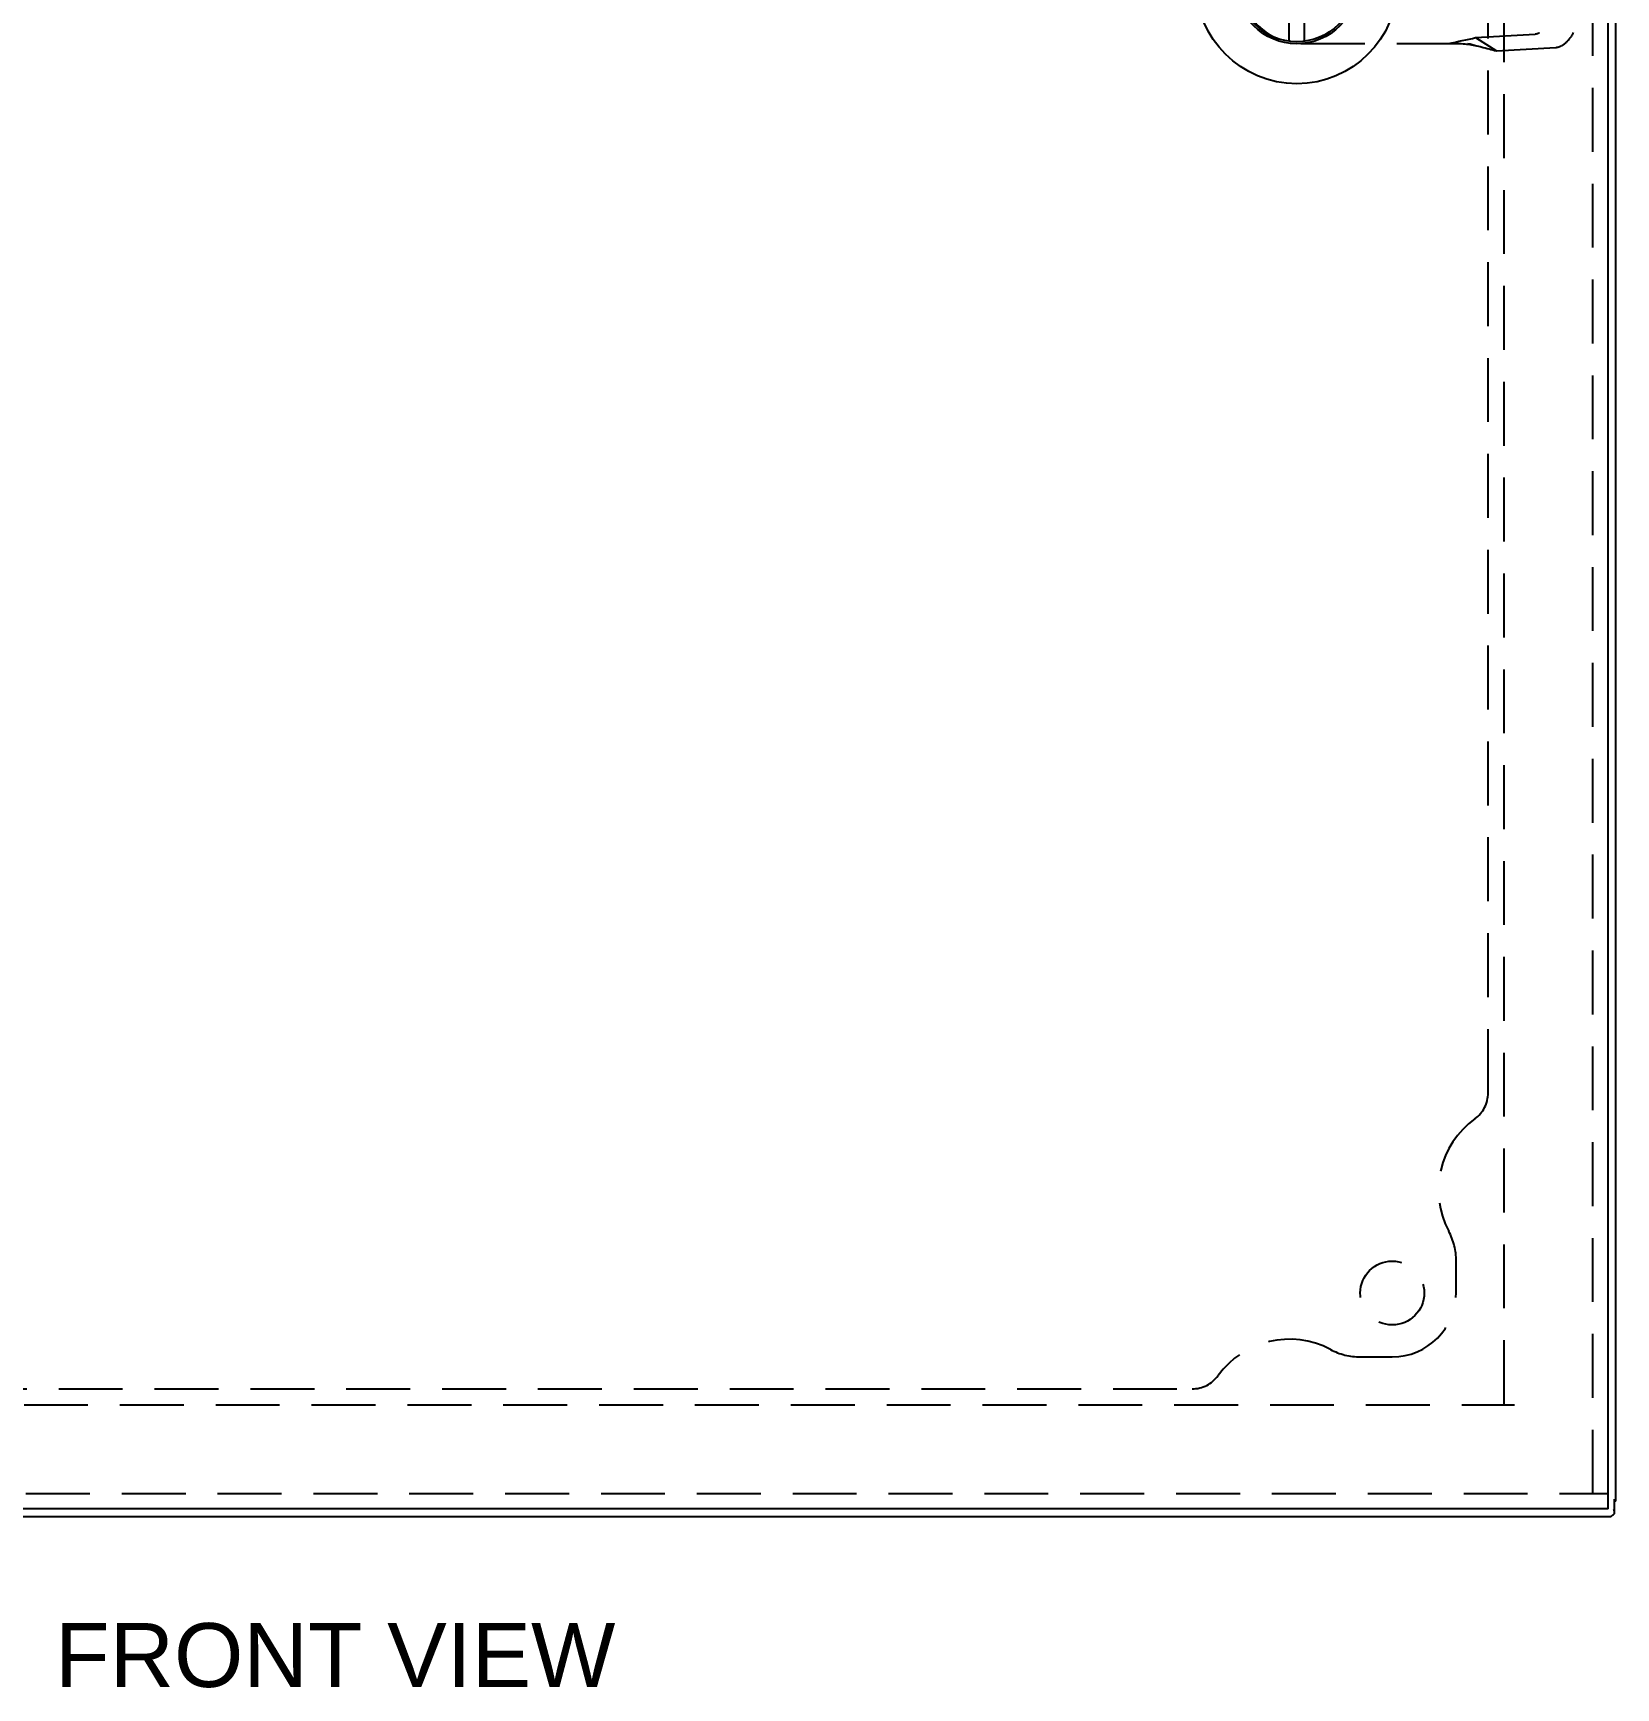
# Model space of a CAD drawing. Header units: inches. Extents: x 0 to 56, y -0.1 to 35.9.
# Drawn here: x 20.93 to 27.12, y 12.92 to 19.39 of the extents above; entities that cross this region are included whole.
import ezdxf
from ezdxf.enums import TextEntityAlignment as Align

# ---------------------------------------------------------------- set-up
doc = ezdxf.new("R2010")
doc.units = ezdxf.units.IN
doc.header["$MEASUREMENT"] = 0
doc.linetypes.add('HIDDEN', pattern=[0.375, 0.25, -0.125])
for name, color, linetype in [('DEFAULT_2', 8, 'HIDDEN'), ('DIMENSIONS', 7, 'Continuous'), ('DOOR_ASSEMBLY', 7, 'Continuous'), ('PSYMS', 7, 'Continuous'), ('SUBPANEL', 7, 'Continuous')]:
    doc.layers.add(name, color=color, linetype=linetype)
doc.styles.get("Standard").update_dxf_attribs({"font": 'arial.ttf'})
doc.styles.add('WD', font='romans.shx', dxfattribs={"height": 0.185})

# ---------------------------------------------------------------- blocks, each defined once
blk = doc.blocks.new('HEN1_SAG_12108')
at = {"color": 3, "linetype": 'Continuous'}
for p, q in [((10.0573, 0.0864), (10.0573, 11.9664)), ((0.0783, 0.0264), (10.0363, 0.0264))]:
    blk.add_line(p, q, dxfattribs=at)
at = {"color": 7, "linetype": 'Continuous'}
for p, q in [((10.0524, 0.0433), (10.0524, 0.0948)), ((10.0573, 0.0864), (10.0524, 0.0864))]:
    blk.add_line(p, q, dxfattribs=at)
at = {"color": 3, "linetype": 'Continuous'}
for points in [[(10.0363, 0.0264), (10.0364, 0.0264), (10.0364, 0.0265), (10.0365, 0.0265), (10.0366, 0.0266), (10.0367, 0.0267), (10.0368, 0.0268)], [(10.0368, 0.0268), (10.0371, 0.027), (10.0375, 0.0273), (10.0378, 0.0275), (10.0382, 0.0278), (10.0385, 0.0282), (10.0389, 0.0285)], [(10.0389, 0.0285), (10.0395, 0.0289), (10.0402, 0.0294), (10.0408, 0.0298), (10.0415, 0.0303), (10.0422, 0.0309), (10.0428, 0.0315)], [(10.0428, 0.0315), (10.0436, 0.0319), (10.0443, 0.0324), (10.0451, 0.0329), (10.0459, 0.0334), (10.0466, 0.0339), (10.0474, 0.0345)], [(10.0474, 0.0345), (10.0486, 0.0353), (10.0496, 0.0363), (10.0506, 0.0374), (10.0513, 0.0386), (10.0519, 0.04), (10.0523, 0.0415), (10.0524, 0.043), (10.0524, 0.0433)], [(10.0524, 0.0433), (10.0524, 0.0446), (10.0521, 0.0463), (10.0516, 0.0481), (10.0508, 0.0498), (10.0499, 0.0515), (10.0489, 0.053), (10.0478, 0.0545)]]:
    blk.add_lwpolyline(points, dxfattribs=at)
at = {"layer": 'DEFAULT_2', "color": 8, "linetype": 'HIDDEN'}
for p, q in [((9.6196, 0.4664), (9.6196, 11.5864)), ((0.4543, 0.4641), (9.6603, 0.4641))]:
    blk.add_line(p, q, dxfattribs=at)
at = {"layer": 'DOOR_ASSEMBLY', "color": 8, "linetype": 'HIDDEN'}
for p, q in [((9.9667, 0.1164), (9.9667, 11.9364)), ((8.8247, 5.7902), (9.4777, 5.7902)), ((9.5084, 5.8132), (9.7411, 5.8264)), ((9.5084, 5.8132), (9.5899, 5.7615)), ((9.5126, 5.7812), (9.5256, 5.7778)), ((9.5256, 5.7778), (9.5374, 5.7747)), ((9.5899, 5.7615), (9.8226, 5.7747)), ((0.0867, 0.1164), (10.0267, 0.1164))]:
    blk.add_line(p, q, dxfattribs=at)
at = {"layer": 'DOOR_ASSEMBLY', "color": 3, "linetype": 'Continuous'}
for p, q in [((10.0267, 0.1164), (10.0267, 11.9364)), ((10.0267, 0.0564), (0.0867, 0.0564))]:
    blk.add_line(p, q, dxfattribs=at)
at = {"layer": 'DOOR_ASSEMBLY', "color": 7, "linetype": 'Continuous'}
for p, q in [((8.779, 5.7984), (8.779, 6.2545)), ((8.8385, 5.7984), (8.8385, 6.2545)), ((10.0267, 0.0564), (10.0267, 0.1164))]:
    blk.add_line(p, q, dxfattribs=at)
at = {"layer": 'DOOR_ASSEMBLY', "color": 8, "linetype": 'HIDDEN'}
for points in [[(9.7581, 5.8308), (9.7564, 5.83), (9.7546, 5.8294), (9.7529, 5.8287), (9.7511, 5.8282), (9.7494, 5.8277), (9.7477, 5.8273), (9.746, 5.827), (9.7443, 5.8267), (9.7427, 5.8265), (9.7411, 5.8264)], [(9.8226, 5.7747), (9.8242, 5.7748), (9.8259, 5.775), (9.8275, 5.7753), (9.8292, 5.7756), (9.8309, 5.776), (9.8326, 5.7765), (9.8344, 5.777), (9.8361, 5.7776), (9.8379, 5.7783), (9.8397, 5.7791), (9.8414, 5.7799), (9.8432, 5.7807), (9.845, 5.7817), (9.8468, 5.7827), (9.8486, 5.7837), (9.8504, 5.7848), (9.8521, 5.786), (9.8539, 5.7873), (9.8557, 5.7886), (9.8575, 5.7899), (9.8592, 5.7913), (9.861, 5.7928), (9.8627, 5.7943), (9.8644, 5.7958), (9.8661, 5.7975), (9.8678, 5.7991), (9.8694, 5.8008), (9.871, 5.8026), (9.8726, 5.8044), (9.8742, 5.8062), (9.8758, 5.8081), (9.8773, 5.81), (9.8788, 5.8119), (9.8803, 5.8139), (9.8817, 5.8159), (9.8831, 5.8179), (9.8845, 5.82), (9.8858, 5.8221), (9.8871, 5.8242), (9.8883, 5.8263), (9.8895, 5.8285), (9.8907, 5.8306), (9.8918, 5.8328)], [(9.4018, 5.7902), (9.4157, 5.793), (9.4294, 5.7957), (9.4429, 5.7985), (9.4563, 5.8013), (9.4696, 5.8042), (9.4826, 5.8071), (9.4956, 5.8101), (9.5084, 5.8132)], [(9.4327, 5.7902), (9.4391, 5.7902), (9.4458, 5.79), (9.4525, 5.7897), (9.4592, 5.7892), (9.4659, 5.7886), (9.4726, 5.7879), (9.4793, 5.787), (9.486, 5.7861), (9.4927, 5.785), (9.4994, 5.7838), (9.506, 5.7824), (9.5127, 5.781), (9.5193, 5.7794), (9.5256, 5.7778)], [(9.4777, 5.7902), (9.4866, 5.788), (9.4954, 5.7857), (9.5041, 5.7834), (9.5126, 5.7812)], [(9.5374, 5.7747), (9.5453, 5.7726), (9.5531, 5.7706), (9.5608, 5.7686), (9.5683, 5.7667), (9.5756, 5.7649), (9.5828, 5.7631), (9.5899, 5.7615)]]:
    blk.add_lwpolyline(points, dxfattribs=at)
at = {"layer": 'DOOR_ASSEMBLY', "color": 7, "linetype": 'Continuous'}
for radius in [0.3941, 0.2375, 0.23]:
    blk.add_circle((8.8087, 6.0264), radius, dxfattribs=at)
at = {"layer": 'DOOR_ASSEMBLY', "color": 8, "linetype": 'HIDDEN'}
blk.add_arc((8.8247, 6.0262), 0.236, 180, 270, dxfattribs=at)
at = {"layer": 'SUBPANEL', "color": 8, "linetype": 'HIDDEN'}
for p, q in [((9.5573, 1.6842), (9.5573, 10.3687)), ((9.4323, 0.9014), (9.4323, 1.0264)), ((9.0573, 0.6514), (9.1823, 0.6514)), ((1.7151, 0.5264), (8.3995, 0.5264))]:
    blk.add_line(p, q, dxfattribs=at)
blk.add_circle((9.1823, 0.9014), 0.125, dxfattribs=at)
for centre, radius, start, end in [((9.4323, 1.6842), 0.125, 305.8987, 0), ((9.7073, 1.3043), 0.344, 125.8987, 207.89109), ((9.1823, 1.0264), 0.25, 0, 27.89109), ((9.1823, 0.9014), 0.25, 270, 0), ((8.7794, 0.3764), 0.344, 62.10891, 144.1013), ((9.0573, 0.9014), 0.25, 242.10891, 270), ((8.3995, 0.6514), 0.125, 270, 324.1013)]:
    blk.add_arc(centre, radius, start, end, dxfattribs=at)
at = {"style": 'WD', "width": 0.7}
for tag, p in [('INST', (5, 12.9196)), ('LOC', (5, 12.75)), ('DESC1', (5, 12.5938)), ('DESC2', (5, 12.4375)), ('DESC3', (5, 12.2896)), ('XREF', (5, 11.7188))]:
    blk.add_attdef(tag, text='', height=0.125, dxfattribs=at).set_placement(p, align=Align.CENTER)
at = {"style": 'WD'}
blk.add_attdef('TAG1', text='', height=0.125, dxfattribs=at).set_placement((5, 12.125), align=Align.CENTER)
at = {"style": 'WD', "flags": 9}
blk.add_attdef('FAMILY', (5.2047, 12.0898), '', height=0.01, dxfattribs=at)
for tag, p in [('CAT', (5.2297, 12.0457)), ('ASSYCODE', (5.23, 12.0089)), ('MFG', (5.2278, 12.0262))]:
    blk.add_attdef(tag, text='', height=0.01, dxfattribs=at).set_placement(p, align=Align.CENTER)
at = {"layer": 'DIMENSIONS', "color": 2, "linetype": 'Continuous', "insert": (5.0466, -0.3901), "char_height": 0.25, "width": 2.187732, "attachment_point": 2, "line_spacing_factor": 0.9}
blk.add_mtext('FRONT VIEW', dxfattribs=at)

msp = doc.modelspace()

# ---------------------------------------------------------------- block references
at = {"layer": 'PSYMS'}
msp.add_blockref('HEN1_SAG_12108', (17.0625, 13.5625), dxfattribs=at)

doc.saveas('drawing.dxf')
